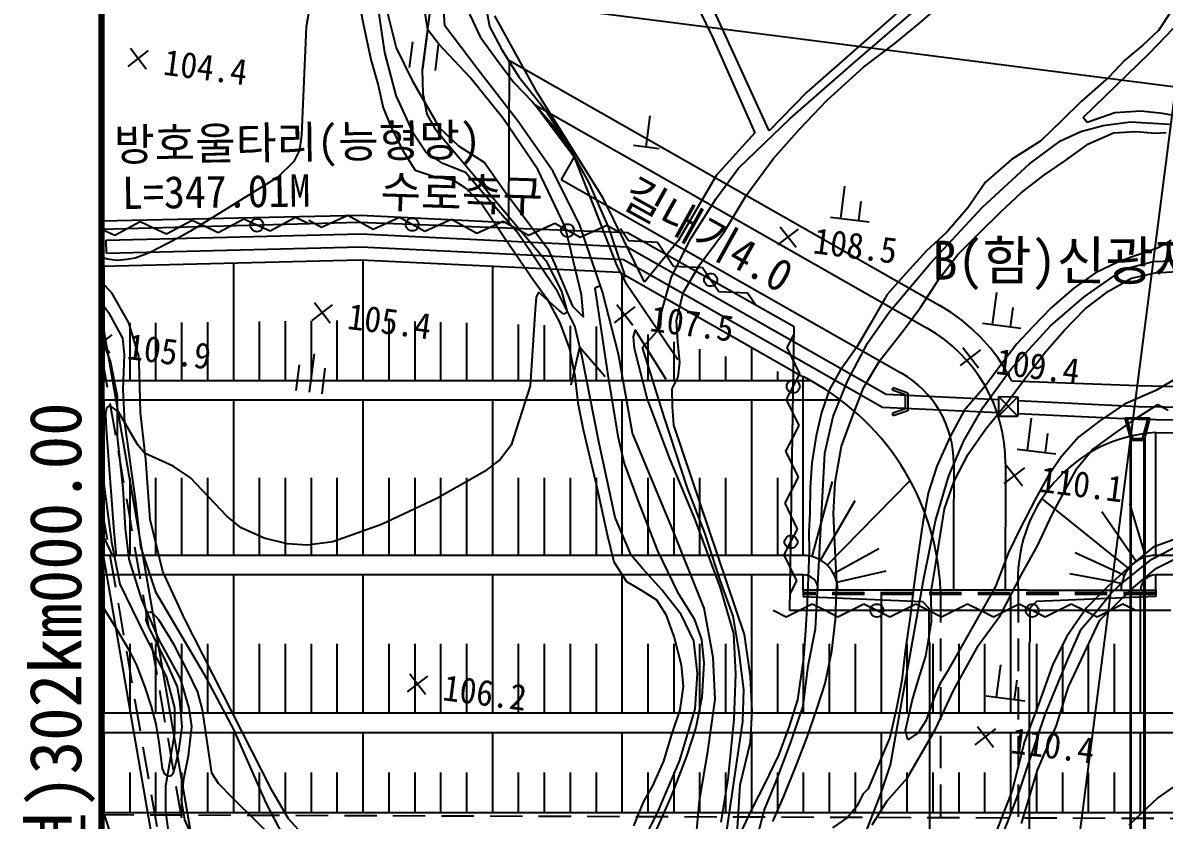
# Model space of a CAD drawing. Header units: millimetres. Extents: x 3302 to 4098, y 1103 to 1809.
# Drawn here: x 3635.6 to 3723.7, y 1482.1 to 1543.6 of the extents above; entities that cross this region are included whole.
import ezdxf
from ezdxf.enums import TextEntityAlignment as Align
from ezdxf.xclip import XClip

# ---------------------------------------------------------------- set-up
doc = ezdxf.new("R2010")
doc.units = ezdxf.units.MM
doc.header["$LTSCALE"] = 10
doc.header["$MEASUREMENT"] = 0
doc.header["$XCLIPFRAME"] = 2
doc.linetypes.add('A-CENTR01', pattern=[2, 1.25, -0.25, 0.25, -0.25])
doc.linetypes.add('HIDDEN', pattern=[0.375, 0.25, -0.125])
for name, color, linetype in [('TN-MACL', 6, 'A-CENTR01'), ('TZ-BASE', 253, 'Continuous'), ('TZ-CABL', 4, 'Continuous')]:
    doc.layers.add(name, color=color, linetype=linetype)
doc.layers.add('TX-PAPR', color=2, linetype='Continuous', plot=False)
doc.styles.add('ENG', font='GulimChe.ttf')
doc.styles.add('HANA', font='GulimChe.ttf')
doc.styles.get("Standard").update_dxf_attribs({"font": 'GulimChe.ttf'})
doc.linetypes.add('I_LINE', pattern='A,3.5,["I",Standard,S=1,R=0,X=-1,Y=-0.5],3.5', length=7)

# ---------------------------------------------------------------- blocks, each defined once
blk = doc.blocks.new('JD-FGHFFJ4HDG')
at = {"layer": 'TZ-BASE'}
for p, q in [((40.022, -270.976), (109.75, 271.654)), ((0, 73.705), (200.166, 47.984)), ((43.927, 73.623, 107.808), (47.153, 66.889, 107.808)), ((51.542, 59.665, 107.567), (45.654, 72.525, 107.567)), ((65.454, 72.323, 107.567), (54.456, 62.641, 107.567)), ((16.365, 70.993, 105), (15.798, 67.697, 105)), ((19.826, 69.829, 106.559), (20.191, 67.954, 106.559)), ((25.514, 70.22, 106), (24.747, 64.411, 106)), ((25.189, 67.473, 106.116), (24.841, 69.712, 106.116)), ((26.503, 67.761, 102.692), (26.371, 69.772, 102.692)), ((21.871, 65.723, 104.122), (21.361, 69.202, 104.122)), ((21.969, 69.161, 106.116), (22.737, 66.062, 106.116)), ((28.049, 69.437, 108.755), (29.222, 66.929, 108.755)), ((29.68, 69.131, 107), (29.949, 67.715, 107)), ((58.063, 64.89, 108), (62.681, 68.874, 108)), ((63.153, 67.974, 108.634), (64.833, 69.457, 108.634)), ((82.595, 68.92, 108.634), (81.603, 67.402, 108.634)), ((20.191, 67.954, 106.559), (20.776, 65.167, 106.559)), ((33.665, 62.576, 107.808), (30.368, 68.539, 107.808)), ((61.237, 66.395, 108.634), (63.153, 67.974, 108.634)), ((15.798, 67.697, 105), (15.441, 59.341, 105)), ((25.158, 67.413, 105.633), (24.776, 64.437, 105.633)), ((26.029, 66.357, 106.116), (25.189, 67.473, 106.116)), ((29.066, 64.375, 102.692), (26.503, 67.761, 102.692)), ((29.949, 67.715, 107), (30.865, 65.981, 107)), ((81.603, 67.402, 108.634), (80.385, 66.273, 108.634)), ((80.91, 65.661, 108.997), (82.762, 67.599, 108.997)), ((23.784, 64.565, 105.633), (24.039, 66.548, 105.633)), ((25.768, 64.31, 105.633), (26.022, 66.293, 105.633)), ((28.459, 63.77, 106.116), (26.029, 66.357, 106.116)), ((29.222, 66.929, 108.755), (30.552, 65.119, 108.755)), ((47.153, 66.889, 107.808), (50.421, 59.51, 107.808)), ((58.812, 64.582, 108.634), (61.237, 66.395, 108.634)), ((80.385, 66.273, 108.634), (79.006, 65.132, 108.634)), ((2.052, 64.636, 104.35), (3.635, 65.858, 104.35)), ((2.232, 66.039, 104.35), (3.454, 64.456, 104.35)), ((22.735, 62.388, 104.122), (21.871, 65.723, 104.122)), ((22.737, 66.062, 106.116), (23.99, 63.559, 106.116)), ((30.865, 65.981, 107), (32.215, 63.84, 107)), ((75.783, 60.683, 108.997), (80.91, 65.661, 108.997)), ((20.776, 65.167, 106.559), (21.35, 63.185, 106.559)), ((24.747, 64.411, 106), (24.799, 62.546, 106)), ((32.154, 60.377, 102.692), (29.066, 64.375, 102.692)), ((30.552, 65.119, 108.755), (31.835, 63.385, 108.755)), ((31.446, 52.585), (31.49, 65.094)), ((31.446, 52.585), (31.49, 65.094)), ((31.49, 65.094), (64.721, 46.17)), ((31.49, 65.094), (64.721, 46.17)), ((53.173, 60.625, 108), (58.063, 64.89, 108)), ((55.992, 62.015, 108.634), (58.812, 64.582, 108.634)), ((79.006, 65.132, 108.634), (77.761, 63.799, 108.634)), ((23.99, 63.559, 106.116), (26.087, 59.901, 106.116)), ((31.007, 60.626, 106.116), (28.459, 63.77, 106.116)), ((32.215, 63.84, 107), (34.28, 61.266, 107)), ((77.761, 63.799, 108.634), (75.621, 61.923, 108.634)), ((21.35, 63.185, 106.559), (21.747, 61.434, 106.559)), ((31.835, 63.385, 108.755), (33.265, 61.904, 108.755)), ((38.718, 54.467, 107.808), (33.665, 62.576, 107.808)), ((54.456, 62.641, 107.567), (51.542, 59.665, 107.567)), ((24.1, 59.407, 104.122), (22.735, 62.388, 104.122)), ((24.799, 62.546, 106), (25.123, 60.952, 106)), ((33.265, 61.904, 108.755), (34.836, 60.109, 108.755)), ((53.914, 59.82, 108.634), (55.992, 62.015, 108.634)), ((75.621, 61.923, 108.634), (74.143, 60.454, 108.634)), ((21.747, 61.434, 106.559), (22.375, 59.86, 106.559)), ((25.123, 60.952, 106), (25.719, 59.839, 106)), ((33.478, 61.661), (63.731, 44.432)), ((33.478, 61.661), (36.48, 57.649)), ((34.28, 61.266, 107), (35.851, 58.84, 107)), ((42.051, 58.439, 108.312), (42.357, 60.82, 108.312)), ((78.223, 61.044, 108.997), (76.091, 60.298, 108.997)), ((80.233, 61.175, 108.997), (78.223, 61.044, 108.997)), ((81.9, 61.001, 108.997), (80.233, 61.175, 108.997)), ((83.698, 60.674, 108.997), (81.9, 61.001, 108.997)), ((33.687, 56.682, 106.116), (31.007, 60.626, 106.116)), ((34.869, 56.516, 102.692), (32.154, 60.377, 102.692)), ((34.836, 60.109, 108.755), (36.491, 57.633, 108.755)), ((49.834, 57.428, 108), (53.173, 60.625, 108)), ((74.143, 60.454, 108.634), (72.509, 58.893, 108.634)), ((75.611, 59.611, 109), (77.336, 60.082, 109)), ((76.091, 60.298, 108.997), (75.783, 60.683, 108.997)), ((77.336, 60.082, 109), (79.442, 60.37, 109)), ((79.442, 60.37, 109), (82.459, 60.176, 109)), ((15.441, 59.341, 105), (15.284, 58.179, 105)), ((22.375, 59.86, 106.559), (23.254, 58.141, 106.559)), ((25.039, 58.015, 104.122), (24.1, 59.407, 104.122)), ((25.719, 59.839, 106), (26.841, 58.516, 106)), ((26.087, 59.901, 106.116), (27.551, 58.502, 106.116)), ((50.421, 59.51, 107.808), (47.484, 56.25, 107.808)), ((51.844, 57.504, 108.634), (53.914, 59.82, 108.634)), ((74.042, 58.887, 109), (75.611, 59.611, 109)), ((76.199, 58.65, 109.642), (78.122, 59.502, 109.642)), ((78.122, 59.502, 109.642), (79.851, 59.616, 109.642)), ((79.851, 59.616, 109.642), (81.354, 59.471, 109.642)), ((81.354, 59.471, 109.642), (82.198, 59.527, 109.642)), ((15.284, 58.179, 105), (14.844, 57.305, 105)), ((26.841, 58.516, 106), (34.29, 49.66, 106)), ((27.551, 58.502, 106.116), (29.573, 57.221, 106.116)), ((35.851, 58.84, 107), (37.588, 55.709, 107)), ((41.059, 58.567, 108.312), (43.043, 58.312, 108.312)), ((72.509, 58.893, 108.634), (70.26, 57.454, 108.634)), ((71.632, 57.126, 109), (74.042, 58.887, 109)), ((74.348, 57.318, 109.642), (76.199, 58.65, 109.642)), ((14.844, 57.305, 105), (13.619, 56.093, 105)), ((23.254, 58.141, 106.559), (24.201, 56.628, 106.559)), ((26.348, 57.131, 104.122), (25.039, 58.015, 104.122)), ((36.48, 57.649), (35.49, 55.911)), ((36.491, 57.633, 108.755), (38.284, 53.065, 108.755)), ((49.181, 56.772, 108), (49.834, 57.428, 108)), ((49.768, 54.663, 108.634), (51.844, 57.504, 108.634)), ((70.26, 57.454, 108.634), (68.235, 55.707, 108.634)), ((72.724, 56.202, 109.642), (74.348, 57.318, 109.642)), ((24.201, 56.628, 106.559), (25.605, 56.154, 106.559)), ((28.09, 56.437, 104.122), (26.348, 57.131, 104.122)), ((29.618, 54.68, 104.122), (28.09, 56.437, 104.122)), ((29.573, 57.221, 106.116), (31.087, 55.058, 106.116)), ((35.793, 52.257, 106.116), (33.687, 56.682, 106.116)), ((36.916, 52.371, 102.692), (34.869, 56.516, 102.692)), ((47.437, 54.443, 108), (49.181, 56.772, 108)), ((68.006, 53.764, 109), (71.632, 57.126, 109)), ((13.619, 56.093, 105), (6.872, 51.915, 105)), ((25.605, 56.154, 106.559), (27.159, 55.852, 106.559)), ((27.159, 55.852, 106.559), (28.129, 55.229, 106.559)), ((35.49, 55.911), (61.751, 40.956)), ((37.588, 55.709, 107), (39.113, 52.262, 107)), ((47.484, 56.25, 107.808), (44.505, 51.169, 107.808)), ((68.235, 55.707, 108.634), (66.87, 53.72, 108.634)), ((70.993, 54.878, 109.642), (72.724, 56.202, 109.642)), ((28.129, 55.229, 106.559), (29.427, 53.901, 106.559)), ((32.152, 51.736, 104.122), (29.618, 54.68, 104.122)), ((31.087, 55.058, 106.116), (34.45, 50.554, 106.116)), ((48.092, 51.888, 108.634), (49.768, 54.663, 108.634)), ((57.072, 52.906, 108.373), (57.391, 55.386, 108.373)), ((69.435, 53.403, 109.642), (70.993, 54.878, 109.642)), ((29.427, 53.901, 106.559), (31.034, 51.542, 106.559)), ((41.927, 47.973, 107.808), (38.718, 54.467, 107.808)), ((45.5, 51.356, 108), (47.437, 54.443, 108)), ((58.461, 52.727, 108.373), (58.652, 54.215, 108.373)), ((64.005, 49.455, 109), (68.006, 53.764, 109)), ((0, 52.71), (20, 53.14)), ((0, 52.71), (20, 53.14)), ((14.98, 52.959), (13.009, 51.903)), ((15.994, 52.487), (14.98, 52.959)), ((19.012, 53.127), (16.975, 52.206)), ((19.992, 52.589), (19.012, 53.127)), ((20, 53.14), (31.446, 52.585)), ((20, 53.14), (31.446, 52.585)), ((23.009, 52.971), (20.972, 52.05)), ((23.989, 52.432), (23.009, 52.971)), ((38.284, 53.065, 108.755), (39.742, 49.284, 108.755)), ((56.279, 53.008, 108.373), (59.254, 52.626, 108.373)), ((66.87, 53.72, 108.634), (65.256, 51.838, 108.634)), ((67.84, 51.846, 109.642), (69.435, 53.403, 109.642)), ((1.014, 51.569), (0, 52.041)), ((2.985, 52.625), (1.014, 51.569)), ((3.998, 52.153), (2.985, 52.625)), ((5.012, 51.681), (3.998, 52.153)), ((6.983, 52.736), (5.012, 51.681)), ((7.997, 52.264), (6.983, 52.736)), ((9.01, 51.792), (7.997, 52.264)), ((10.982, 52.847), (9.01, 51.792)), ((11.995, 52.375), (10.982, 52.847)), ((13.009, 51.903), (11.995, 52.375)), ((16.975, 52.206), (15.995, 52.745)), ((20.972, 52.05), (19.992, 52.589)), ((24.969, 51.894), (23.989, 52.432)), ((27.006, 52.815), (24.969, 51.894)), ((27.986, 52.276), (27.006, 52.815)), ((28.966, 51.737), (27.986, 52.276)), ((31.003, 52.659), (28.966, 51.737)), ((31.983, 52.12), (31.003, 52.659)), ((32.963, 51.581), (31.983, 52.12)), ((35, 52.502), (32.963, 51.581)), ((35.98, 51.963), (35, 52.502)), ((37.064, 47.01, 106.116), (35.793, 52.257, 106.116)), ((38.665, 47.235, 102.692), (36.916, 52.371, 102.692)), ((38.997, 52.346), (36.96, 51.425)), ((39.977, 51.807), (38.997, 52.346)), ((39.113, 52.262, 107), (40.416, 48.417, 107)), ((40.683, 51.166), (40.058, 52.093)), ((52.212, 50.853, 108.521), (53.795, 52.075, 108.521)), ((52.392, 52.256, 108.521), (53.615, 50.673, 108.521)), ((0.348, 51.223), (20.024, 51.711)), ((0.372, 50.223), (0.348, 51.223)), ((5.948, 51.391, 105), (3.691, 50.249, 105)), ((6.872, 51.915, 105), (5.948, 51.391, 105)), ((20.024, 51.711), (40.574, 50.714)), ((31.034, 51.542, 106.559), (32.286, 49.686, 106.559)), ((35.191, 47.25, 104.122), (32.152, 51.736, 104.122)), ((36.96, 51.425), (35.98, 51.963)), ((42.916, 51.053), (40.683, 51.166)), ((44.505, 51.169, 107.808), (41.927, 47.973, 107.808)), ((44.005, 48.383, 108), (45.5, 51.356, 108)), ((46.199, 49.342, 108.634), (48.092, 51.888, 108.634)), ((65.256, 51.838, 108.634), (63.695, 50.404, 108.634)), ((66.096, 50.116, 109.642), (67.84, 51.846, 109.642)), ((82.581, 51.193, 109.642), (81.529, 50.599, 109.642)), ((0.372, 50.223), (20.012, 50.711)), ((3.691, 50.249, 105), (2.595, 49.829, 105)), ((20.012, 50.711), (40.287, 49.727)), ((34.45, 50.554, 106.116), (34.968, 49.417, 106.116)), ((40.574, 50.714), (60.574, 39.325)), ((43.54, 50.125), (42.916, 51.053)), ((63.695, 50.404, 108.634), (62.111, 48.685, 108.634)), ((81.529, 50.599, 109.642), (79.711, 49.996, 109.642)), ((-0.068, 49.218), (20, 49.71)), ((0.448, 49.757, 105), (0, 49.881, 105)), ((1.21, 49.659, 105), (0.448, 49.757, 105)), ((1.94, 49.726, 105), (1.21, 49.659, 105)), ((2.595, 49.829, 105), (1.94, 49.726, 105)), ((10.2, 40.38), (10.2, 49.47)), ((20, 49.71), (40, 48.74)), ((20.2, 40.38), (20.2, 49.7)), ((32.286, 49.686, 106.559), (33.356, 48.14, 106.559)), ((34.29, 49.66, 106), (35.497, 47.286, 106)), ((34.968, 49.417, 106.116), (36.355, 46.115, 106.116)), ((40.287, 49.727), (60.287, 38.337)), ((44.165, 49.198), (43.54, 50.125)), ((60.805, 45.666, 109), (64.005, 49.455, 109)), ((64.646, 48.204, 109.642), (66.096, 50.116, 109.642)), ((78.451, 49.51, 109.642), (76.726, 48.711, 109.642)), ((79.711, 49.996, 109.642), (78.451, 49.51, 109.642)), ((79.216, 49.059, 110), (81.218, 49.566, 110)), ((81.218, 49.566, 110), (83.432, 49.649, 110)), ((0.2, 40.38), (0.2, 49.225)), ((30.2, 40.38), (30.2, 49.215)), ((39.742, 49.284, 108.755), (40.432, 47.997, 108.755)), ((40, 48.74), (54.153, 40.68)), ((40.2, 40.38), (40.2, 48.626)), ((46.398, 49.084), (44.165, 49.198)), ((44.888, 47.157, 108.634), (46.199, 49.342, 108.634)), ((47.023, 48.157), (46.398, 49.084)), ((62.111, 48.685, 108.634), (60.645, 47.015, 108.634)), ((76.726, 48.711, 109.642), (75.069, 47.512, 109.642)), ((75.854, 46.849, 110), (78.181, 48.466, 110)), ((78.181, 48.466, 110), (79.216, 49.059, 110)), ((79.5, 48.286, 110.186), (81.331, 48.689, 110.186)), ((81.331, 48.689, 110.186), (83.06, 48.801, 110.186)), ((0.794, 47.145, 106.559), (0, 47.981, 106.559)), ((33.356, 48.14, 106.559), (34.378, 46.713, 106.559)), ((38.511, 47.687, 107), (38.076, 47.52, 107)), ((40.416, 48.417, 107), (40.243, 48.35, 107)), ((40.432, 47.997, 108.755), (44.497, 42.003, 108.755)), ((43.228, 45.661, 108), (44.005, 48.383, 108)), ((47.647, 47.23), (47.023, 48.157)), ((63.214, 46.011, 109.642), (64.646, 48.204, 109.642)), ((77.749, 47.284, 110.186), (79.5, 48.286, 110.186)), ((2.116, 44.849, 106.559), (0.794, 47.145, 106.559)), ((33.564, 46.815, 106), (33.472, 45.858, 106)), ((33.729, 47.207, 106), (33.564, 46.815, 106)), ((35.33, 45.778, 106), (33.729, 47.207, 106)), ((34.378, 46.713, 106.559), (35.389, 44.841, 106.559)), ((36.535, 44.592, 104.122), (35.191, 47.25, 104.122)), ((35.497, 47.286, 106), (35.933, 45.683, 106)), ((37.217, 45.283, 106.116), (37.064, 47.01, 106.116)), ((38.076, 47.52, 107), (39.095, 40.803, 107)), ((39.906, 42.43, 102.692), (38.665, 47.235, 102.692)), ((44.382, 45.024, 108.634), (44.888, 47.157, 108.634)), ((49.88, 47.116), (47.647, 47.23)), ((50.505, 46.189), (49.88, 47.116)), ((60.645, 47.015, 108.634), (59.412, 44.875, 108.634)), ((68.793, 44.707, 109.863), (69.112, 47.187, 109.863)), ((73.272, 44.61, 110), (75.854, 46.849, 110)), ((75.069, 47.512, 109.642), (73.349, 46.027, 109.642)), ((75.94, 45.913, 110.186), (77.749, 47.284, 110.186)), ((0, 46.407, 104.122), (0.529, 45.634, 104.122)), ((16.254, 45.011, 105.438), (17.837, 46.233, 105.438)), ((16.434, 46.413, 105.438), (17.657, 44.83, 105.438)), ((33.472, 45.858, 106), (33.095, 39.976, 106)), ((36.355, 46.115, 106.116), (37.217, 45.283, 106.116)), ((39.605, 44.839, 107.513), (41.188, 46.062, 107.513)), ((39.785, 46.242, 107.513), (41.007, 44.659, 107.513)), ((61.877, 44.228, 109.642), (63.214, 46.011, 109.642)), ((70.181, 44.529, 109.863), (70.373, 46.017, 109.863)), ((73.349, 46.027, 109.642), (71.834, 44.475, 109.642)), ((74.314, 44.233, 110.186), (75.94, 45.913, 110.186)), ((0.529, 45.634, 104.122), (1.629, 43.646, 104.122)), ((12.2, 40.38), (12.2, 44.945)), ((14.2, 40.38), (14.2, 44.969)), ((16.2, 40.38), (16.2, 44.992)), ((18.2, 40.38), (18.2, 45.016)), ((22.2, 40.38), (22.2, 44.986)), ((35.692, 45.494, 106), (35.33, 45.778, 106)), ((35.933, 45.683, 106), (35.692, 45.494, 106)), ((43.16, 44.472, 108), (43.228, 45.661, 108)), ((44.488, 43.375, 108.634), (44.382, 45.024, 108.634)), ((59.136, 43.265, 109), (60.805, 45.666, 109)), ((91.587, 45.602, 110.186), (81.399, 39.607, 110.186)), ((-0.575, 44.091, 105.861), (0.647, 42.508, 105.861)), ((2.889, 42.274, 106.559), (2.116, 44.849, 106.559)), ((2.2, 40.38), (2.2, 44.849)), ((4.2, 40.38), (4.2, 44.849)), ((6.2, 40.38), (6.2, 44.873)), ((8.2, 40.38), (8.2, 44.897)), ((24.2, 40.38), (24.2, 44.933)), ((26.2, 40.38), (26.2, 44.879)), ((28.2, 40.38), (28.2, 44.825)), ((32.2, 40.38), (32.2, 44.718)), ((34.2, 40.38), (34.2, 44.664)), ((35.389, 44.841, 106.559), (36.126, 42.83, 106.559)), ((36.2, 40.38), (36.2, 44.61)), ((37.087, 42.327, 104.122), (36.535, 44.592, 104.122)), ((38.2, 40.38), (38.2, 44.557)), ((41.198, 44.291, 113.228), (41.032, 43.756, 113.228)), ((43.589, 40.45, 113.228), (41.198, 44.291, 113.228)), ((41.766, 42.94, 108), (43.16, 44.472, 108)), ((59.412, 44.875, 108.634), (58.286, 42.944, 108.634)), ((60.088, 41.931, 109.642), (61.877, 44.228, 109.642)), ((67.999, 44.809, 109.863), (70.975, 44.427, 109.863)), ((70.222, 41.296, 110), (73.272, 44.61, 110)), ((71.834, 44.475, 109.642), (70.664, 43.227, 109.642)), ((72.886, 42.605, 110.186), (74.314, 44.233, 110.186)), ((-0.756, 42.689, 105.861), (0.827, 43.911, 105.861)), ((0.693, 41.889, 104.948), (0, 43.718, 104.948)), ((1.629, 43.646, 104.122), (1.752, 42.361, 104.122)), ((41.032, 43.756, 113.228), (41.13, 42.873, 113.228)), ((42.2, 40.38), (42.2, 43.934)), ((44.2, 40.38), (44.2, 43.364)), ((44.634, 41.77, 108.634), (44.488, 43.375, 108.634)), ((52.941, 42.922), (53.455, 43.915)), ((57.577, 40.325, 109), (59.136, 43.265, 109)), ((70.664, 43.227, 109.642), (69.513, 41.698, 109.642)), ((1.752, 42.361, 104.122), (1.645, 39.689, 104.122)), ((16.41, 42.452, 104.444), (16.028, 39.476, 104.444)), ((36.126, 42.83, 106.559), (36.544, 40.757, 106.559)), ((36.265, 40.046, 104.122), (36.93, 42.971, 104.122)), ((36.93, 42.971, 104.122), (38.879, 40.691, 104.122)), ((38.362, 35.788, 104.122), (37.087, 42.327, 104.122)), ((40.992, 36.323, 102.692), (39.906, 42.43, 102.692)), ((41.13, 42.873, 113.228), (42.114, 38.941, 113.228)), ((43.463, 37.505, 108), (41.766, 42.94, 108)), ((46.2, 40.38), (46.2, 42.795)), ((50.2, 40.38), (50.2, 42.931)), ((53.912, 40.908), (52.941, 42.922)), ((58.286, 42.944, 108.634), (57.03, 41.166, 108.634)), ((66.309, 41.536, 109.447), (67.892, 42.758, 109.447)), ((66.49, 42.938, 109.447), (67.712, 41.355, 109.447)), ((71.361, 40.608, 110.186), (72.886, 42.605, 110.186)), ((1.236, 39.138, 104.948), (0.693, 41.889, 104.948)), ((2.933, 40.985, 106.559), (2.889, 42.274, 106.559)), ((15.036, 39.604, 104.444), (15.291, 41.588, 104.444)), ((44.504, 40.671, 108.634), (44.634, 41.77, 108.634)), ((48.2, 40.38), (48.2, 42.225)), ((58.813, 39.829, 109.642), (60.088, 41.931, 109.642)), ((69.513, 41.698, 109.642), (68.212, 39.958, 109.642)), ((3.012, 37.922, 106.559), (2.933, 40.985, 106.559)), ((17.02, 39.349, 104.444), (17.275, 41.333, 104.444)), ((36.544, 40.757, 106.559), (36.761, 38.672, 106.559)), ((39.095, 40.803, 107), (39.858, 36.086, 107)), ((44.039, 39.752, 108.634), (44.504, 40.671, 108.634)), ((52.2, 40.38), (52.2, 41.086)), ((53.397, 39.915), (53.912, 40.908)), ((54.153, 26.88), (54.153, 40.68)), ((57.03, 41.166, 108.634), (56.196, 39.698, 108.634)), ((68.052, 38.324, 110), (70.222, 41.296, 110)), ((69.763, 38.484, 110.186), (71.361, 40.608, 110.186)), ((0, 40.38), (2.383, 40.38)), ((1.645, 39.689, 104.122), (1.773, 37.114, 104.122)), ((2.383, 40.38), (54.68, 40.38)), ((33.095, 39.976, 106), (31.627, 35.403, 106)), ((44.088, 38.383, 108.634), (44.039, 39.752, 108.634)), ((52.883, 38.923), (53.397, 39.915)), ((56.196, 39.698, 108.634), (55.586, 37.922, 108.634)), ((56.487, 37.611, 109), (57.577, 40.325, 109)), ((57.917, 37.468, 109.642), (58.813, 39.829, 109.642)), ((61.049, 39.635), (61.118, 39.823)), ((62.249, 39.407), (61.118, 39.823)), ((68.212, 39.958, 109.642), (66.599, 38.076, 109.642)), ((70.267, 40.36), (80, 39.99)), ((70.267, 40.36), (80, 39.99)), ((80, 39.99), (100, 39.51)), ((80, 39.99), (100, 39.51)), ((0, 38.88), (1.831, 38.88)), ((0.2, 26.88), (0.2, 38.88)), ((1.238, 36.029, 104.948), (1.236, 39.138, 104.948)), ((1.831, 38.88), (57.044, 38.88)), ((10.2, 26.88), (10.2, 38.88)), ((20.2, 26.88), (20.2, 38.88)), ((30.2, 26.88), (30.2, 38.88)), ((40.2, 26.88), (40.2, 38.88)), ((42.114, 38.941, 113.228), (43.823, 34.408, 113.228)), ((50.2, 26.88), (50.2, 38.88)), ((53.854, 36.909), (52.883, 38.923)), ((60.574, 39.325), (69.247, 38.908)), ((62.048, 39.268), (61.049, 39.635)), ((62.048, 39.268), (62.044, 38.194)), ((62.249, 39.407), (62.244, 38.053)), ((69.248, 39.136), (69.243, 37.636)), ((70.748, 39.131), (69.243, 37.636)), ((69.248, 39.136), (70.743, 37.631)), ((69.248, 39.136), (70.748, 39.131)), ((70.748, 39.131), (70.743, 37.631)), ((70.747, 38.836), (80.062, 38.389)), ((81.399, 39.607, 110.186), (78.964, 38.56, 110.186)), ((0.387, 38.283, 106), (0.316, 37.773, 106)), ((0.638, 38.465, 106), (0.387, 38.283, 106)), ((1.312, 37.953, 106), (0.638, 38.465, 106)), ((2.772, 35.452, 106), (1.312, 37.953, 106)), ((3.411, 34.273, 106.559), (3.012, 37.922, 106.559)), ((36.761, 38.672, 106.559), (37.178, 36.599, 106.559)), ((44.182, 36.936, 108.634), (44.088, 38.383, 108.634)), ((55.586, 37.922, 108.634), (55.179, 36.118, 108.634)), ((60.287, 38.337), (69.244, 37.907)), ((62.044, 38.194), (61.043, 37.833)), ((62.244, 38.053), (61.111, 37.645)), ((66.599, 38.076, 109.642), (65.519, 36.067, 109.642)), ((66.579, 35.725, 110), (68.052, 38.324, 110)), ((68.267, 36.651, 110.186), (69.763, 38.484, 110.186)), ((78.964, 38.56, 110.186), (77.07, 37.266, 110.186)), ((79.844, 37.447, 110.609), (81.551, 38.527, 110.609)), ((80.062, 38.389), (100.033, 38.11)), ((81.551, 38.527, 110.609), (82.346, 38.094, 110.609)), ((0.316, 37.773, 106), (0.366, 36.636, 106)), ((1.773, 37.114, 104.122), (2.613, 31.031, 104.122)), ((45.245, 32.058, 108), (43.463, 37.505, 108)), ((55.829, 34.775, 109), (56.487, 37.611, 109)), ((57.128, 35.317, 109.642), (57.917, 37.468, 109.642)), ((61.043, 37.833), (61.111, 37.645)), ((69.243, 37.636), (70.743, 37.631)), ((70.744, 37.835), (80.031, 37.39)), ((71.486, 34.991, 110.085), (71.805, 37.47, 110.085)), ((77.07, 37.266, 110.186), (75.455, 36.03, 110.186)), ((78.069, 36.2, 110.609), (79.844, 37.447, 110.609)), ((79.003, 37.482), (79.43, 35.887)), ((80.932, 37.482), (79.003, 37.482)), ((79.16, 37.482), (79.588, 35.887)), ((80.031, 37.39), (100.016, 37.11)), ((80.775, 37.482), (80.348, 35.887)), ((80.932, 37.482), (80.505, 35.887)), ((0.366, 36.636, 106), (0.939, 28.759, 106)), ((37.178, 36.599, 106.559), (37.738, 34.213, 106.559)), ((43.963, 29.168, 102.692), (40.992, 36.323, 102.692)), ((49.639, 20.776, 108.634), (44.182, 36.936, 108.634)), ((53.34, 35.916), (53.854, 36.909)), ((66.9, 34.704, 110.186), (68.267, 36.651, 110.186)), ((72.875, 34.812, 110.085), (73.066, 36.3, 110.085)), ((76.45, 35.004, 110.609), (78.069, 36.2, 110.609)), ((81.393, 36.37), (100, 36.11)), ((81.393, 26.88), (81.393, 36.37)), ((1.659, 32.059, 104.948), (1.238, 36.029, 104.948)), ((3.325, 34.784, 106), (2.772, 35.452, 106)), ((31.627, 35.403, 106), (30.769, 34.276, 106)), ((39.64, 29.814, 104.122), (38.362, 35.788, 104.122)), ((39.858, 36.086, 107), (40.356, 33.969, 107)), ((52.825, 34.923), (53.34, 35.916)), ((55.179, 36.118, 108.634), (54.83, 34.037, 108.634)), ((56.624, 32.539, 109.642), (57.128, 35.317, 109.642)), ((65.519, 36.067, 109.642), (64.497, 33.78, 109.642)), ((65.411, 33.023, 110), (66.579, 35.725, 110)), ((75.455, 36.03, 110.186), (74.099, 34.528, 110.186)), ((79.398, 35.887), (79.398, -30.094)), ((80.538, 35.887), (79.398, 35.887)), ((80.538, 35.887), (79.398, 35.887)), ((80.538, 35.811), (79.398, 35.811)), ((80.538, 35.755), (79.398, 35.755)), ((79.468, 35.887), (79.468, -30.094)), ((80.468, 35.887), (80.468, -30.094)), ((80.538, 35.887), (80.538, -30.094)), ((5.529, 33.759, 106), (3.325, 34.784, 106)), ((43.823, 34.408, 113.228), (45.789, 29.651, 113.228)), ((53.797, 32.909), (52.825, 34.923)), ((55.127, 21.2, 109), (55.829, 34.775, 109)), ((65.825, 32.615, 110.186), (66.9, 34.704, 110.186)), ((70.693, 35.093, 110.085), (73.668, 34.71, 110.085)), ((74.099, 34.528, 110.186), (73.106, 33.05, 110.186)), ((75.291, 33.596, 110.609), (76.45, 35.004, 110.609)), ((3.754, 29.652, 106.559), (3.411, 34.273, 106.559)), ((6.878, 32.871, 106), (5.529, 33.759, 106)), ((30.769, 34.276, 106), (29.558, 33.369, 106)), ((37.738, 34.213, 106.559), (38.18, 32.385, 106.559)), ((40.356, 33.969, 107), (41.368, 31.188, 107)), ((54.83, 34.037, 108.634), (54.714, 32.091, 108.634)), ((64.497, 33.78, 109.642), (63.827, 31.676, 109.642)), ((65.792, 33.976), (65.773, 28.472)), ((69.69, 32.428, 110.072), (71.273, 33.651, 110.072)), ((69.792, 33.962), (69.758, 24.2)), ((69.871, 33.831, 110.072), (71.093, 32.248, 110.072)), ((74.39, 31.922, 110.609), (75.291, 33.596, 110.609)), ((0, 33.461, 108.768), (0.185, 32.367, 108.768)), ((2.2, 26.88), (2.2, 32.88)), ((4.2, 26.88), (4.2, 32.88)), ((6.2, 26.88), (6.2, 32.88)), ((9.676, 29.913, 106), (6.878, 32.871, 106)), ((8.2, 26.88), (8.2, 32.88)), ((12.2, 26.88), (12.2, 32.88)), ((14.2, 26.88), (14.2, 32.88)), ((16.2, 26.88), (16.2, 32.88)), ((18.2, 26.88), (18.2, 32.88)), ((22.2, 26.88), (22.2, 32.88)), ((24.2, 26.88), (24.2, 32.88)), ((29.558, 33.369, 106), (25.887, 31.27, 106)), ((26.2, 26.88), (26.2, 32.88)), ((28.2, 26.88), (28.2, 32.88)), ((32.2, 26.88), (32.2, 32.88)), ((34.2, 26.88), (34.2, 32.88)), ((36.2, 26.88), (36.2, 32.88)), ((38.2, 26.88), (38.2, 32.88)), ((42.2, 26.88), (42.2, 32.88)), ((44.2, 26.88), (44.2, 32.88)), ((46.2, 26.88), (46.2, 32.88)), ((48.2, 26.88), (48.2, 32.88)), ((52.2, 26.88), (52.2, 32.88)), ((53.282, 31.916), (53.797, 32.909)), ((64.384, 29.537, 110), (65.411, 33.023, 110)), ((65.077, 30.466, 110.186), (65.825, 32.615, 110.186)), ((73.106, 33.05, 110.186), (72.093, 31.247, 110.186)), ((0.185, 32.367, 108.768), (0.758, 27.921, 108.768)), ((1.861, 28.963, 104.948), (1.659, 32.059, 104.948)), ((38.18, 32.385, 106.559), (39.041, 28.483, 106.559)), ((46.591, 28.549, 108), (45.245, 32.058, 108)), ((52.768, 30.924), (53.282, 31.916)), ((54.714, 32.091, 108.634), (54.68, 30.15, 108.634)), ((56.5, 30.108, 109.642), (56.624, 32.539, 109.642)), ((73.383, 30.039, 110.609), (74.39, 31.922, 110.609)), ((2.613, 31.031, 104.122), (3.003, 27.543, 104.122)), ((25.887, 31.27, 106), (21.6, 29.262, 106)), ((41.368, 31.188, 107), (42.912, 27.226, 107)), ((53.739, 28.909), (52.768, 30.924)), ((63.827, 31.676, 109.642), (63.409, 29.428, 109.642)), ((72.093, 31.247, 110.186), (70.91, 28.949, 110.186)), ((54.68, 30.15, 108.634), (54.614, 28.693, 108.634)), ((56.646, 27.25, 109.642), (56.5, 30.108, 109.642)), ((64.759, 28.547, 110.186), (65.077, 30.466, 110.186)), ((72.248, 27.623, 110.609), (73.383, 30.039, 110.609)), ((4.742, 25.638, 106.559), (3.754, 29.652, 106.559)), ((10.773, 29, 106), (9.676, 29.913, 106)), ((21.6, 29.262, 106), (17.855, 27.939, 106)), ((40.88, 26.908, 104.122), (39.64, 29.814, 104.122)), ((46.519, 22.794, 102.692), (43.963, 29.168, 102.692)), ((45.789, 29.651, 113.228), (47.748, 24.368, 113.228)), ((63.409, 29.428, 109.642), (63.043, 26.982, 109.642)), ((63.472, 25.09, 110), (64.384, 29.537, 110)), ((0.193, 28.258, 106), (0, 28.709, 106)), ((0.674, 27.275, 106), (0.193, 28.258, 106)), ((0.939, 28.759, 106), (1.111, 27.093, 106)), ((2.136, 26.599, 104.948), (1.861, 28.963, 104.948)), ((12.56, 28.215, 106), (10.773, 29, 106)), ((14.335, 27.777, 106), (12.56, 28.215, 106)), ((39.041, 28.483, 106.559), (39.541, 26.376, 106.559)), ((47.758, 24.978, 108), (46.591, 28.549, 108)), ((53.225, 27.917), (53.739, 28.909)), ((54.614, 28.693, 108.634), (54.63, 27.2, 108.634)), ((64.393, 26.1, 110.186), (64.759, 28.547, 110.186)), ((65.773, 28.472), (65.773, 24.2)), ((70.91, 28.949, 110.186), (70.02, 27.114, 110.186)), ((83.861, 28.503, 110.609), (81.179, 27.52, 110.609)), ((0.758, 27.921, 108.768), (1.415, 24.654, 108.768)), ((3.003, 27.543, 104.122), (4.159, 24.066, 104.122)), ((15.885, 27.657, 106), (14.335, 27.777, 106)), ((17.855, 27.939, 106), (15.885, 27.657, 106)), ((52.71, 26.924), (53.225, 27.917)), ((71.02, 25.403, 110.609), (72.248, 27.623, 110.609)), ((81.179, 27.52, 110.609), (79.494, 26.118, 110.609)), ((81.079, 26.576, 111), (83.312, 27.758, 111)), ((54.153, 26.88), (0, 26.88)), ((0.853, 26.875, 106), (0.674, 27.275, 106)), ((1.007, 26.772, 106), (0.853, 26.875, 106)), ((1.103, 26.864, 106), (1.007, 26.772, 106)), ((1.111, 27.093, 106), (1.103, 26.864, 106)), ((3.107, 23.472, 104.948), (2.136, 26.599, 104.948)), ((41.798, 25.837, 104.122), (40.88, 26.908, 104.122)), ((42.912, 27.226, 107), (44.47, 24.032, 107)), ((53.681, 24.91), (52.71, 26.924)), ((54.63, 27.2, 108.634), (54.561, 25.176, 108.634)), ((56.768, 24.755, 109.642), (56.646, 27.25, 109.642)), ((63.043, 26.982, 109.642), (62.718, 24.538, 109.642)), ((70.02, 27.114, 110.186), (69.022, 24.465, 110.186)), ((78.589, 24.572, 111), (81.079, 26.576, 111)), ((200.093, 26.88), (81.393, 26.88)), ((81.447, 25.882, 111.354), (83.754, 27.041, 111.354)), ((6.437, 21.953, 106.559), (4.742, 25.638, 106.559)), ((39.541, 26.376, 106.559), (40.529, 24.866, 106.559)), ((43.235, 24.235, 104.122), (41.798, 25.837, 104.122)), ((64.039, 24.099, 110.186), (64.393, 26.1, 110.186)), ((79.494, 26.118, 110.609), (77.701, 24.506, 110.609)), ((79.531, 24.303, 111.354), (81.447, 25.882, 111.354)), ((54.153, 25.38), (0, 25.38)), ((0.2, 14.71), (0.2, 25.38)), ((10.2, 14.71), (10.2, 25.38)), ((20.2, 14.71), (20.2, 25.38)), ((30.2, 14.71), (30.2, 25.38)), ((40.2, 14.71), (40.2, 25.38)), ((40.529, 24.866, 106.559), (41.704, 24.175, 106.559)), ((48.769, 22.197, 108), (47.758, 24.978, 108)), ((50.2, 14.71), (50.2, 25.38)), ((53.167, 23.917), (53.681, 24.91)), ((54.153, 24.2), (54.153, 25.38)), ((54.561, 25.176, 108.634), (54.486, 23.233, 108.634)), ((56.67, 21.922, 109.642), (56.768, 24.755, 109.642)), ((60.913, 10.717, 110), (63.472, 25.09, 110)), ((69.408, 22.269, 110.609), (71.02, 25.403, 110.609)), ((200.087, 25.38), (81.393, 25.38)), ((81.393, 24.2), (81.393, 25.38)), ((1.415, 24.654, 108.768), (3.327, 20.741, 108.768)), ((4.159, 24.066, 104.122), (7.884, 17.727, 104.122)), ((41.704, 24.175, 106.559), (42.842, 23.441, 106.559)), ((44.734, 22.314, 104.122), (43.235, 24.235, 104.122)), ((44.47, 24.032, 107), (45.747, 21.986, 107)), ((47.748, 24.368, 113.228), (48.786, 20.842, 113.228)), ((54.153, 24.2), (54.153, 23.7)), ((64.073, 24.2), (54.153, 24.2)), ((60.2, 14.71), (60.2, 23.85)), ((62.718, 24.538, 109.642), (62.431, 22.136, 109.642)), ((64.074, 21.718, 110.186), (64.039, 24.099, 110.186)), ((71.473, 24.2), (64.073, 24.2)), ((69.022, 24.465, 110.186), (65.293, 17.882, 110.186)), ((70.2, 14.71), (70.2, 23.85)), ((71.473, 24.2), (81.393, 24.2)), ((77.701, 24.506, 110.609), (76.034, 22.823, 110.609)), ((76.999, 22.767, 111), (77.89, 23.91, 111)), ((77.065, 21.881, 111.354), (79.531, 24.303, 111.354)), ((77.89, 23.91, 111), (78.589, 24.572, 111)), ((80.2, 14.71), (80.2, 23.85)), ((81.393, 24.2), (81.393, 23.7)), ((1.126, 21.261, 107), (0, 23.085, 107)), ((4.44, 20.37, 104.948), (3.107, 23.472, 104.948)), ((42.842, 23.441, 106.559), (43.562, 22.318, 106.559)), ((54.852, 23.12), (52.851, 22.12)), ((54.153, 23.7), (63.374, 23.321)), ((54.486, 23.233, 108.634), (54.343, 21.083, 108.634)), ((55.851, 22.62), (54.852, 23.12)), ((58.852, 23.119), (56.851, 22.119)), ((59.851, 22.619), (58.852, 23.119)), ((62.852, 23.118), (60.851, 22.118)), ((63.851, 22.618), (62.852, 23.118)), ((63.374, 23.321), (63.873, 22.8)), ((66.852, 23.117), (64.851, 22.117)), ((67.851, 22.617), (66.852, 23.117)), ((70.852, 23.116), (68.851, 22.116)), ((71.851, 22.616), (70.852, 23.116)), ((72.173, 23.321), (71.673, 22.8)), ((81.393, 23.7), (72.173, 23.321)), ((74.852, 23.115), (72.851, 22.115)), ((75.851, 22.615), (74.852, 23.115)), ((78.852, 23.114), (76.851, 22.115)), ((79.851, 22.614), (78.852, 23.114)), ((3.431, 22.244, 107), (3.421, 21.888, 107)), ((3.493, 22.451, 107), (3.431, 22.244, 107)), ((3.748, 22.489, 107), (3.493, 22.451, 107)), ((3.985, 22.387, 107), (3.748, 22.489, 107)), ((4.423, 21.902, 107), (3.985, 22.387, 107)), ((43.562, 22.318, 106.559), (44.203, 20.542, 106.559)), ((45.714, 20.277, 104.122), (44.734, 22.314, 104.122)), ((47.211, 19.002, 102.692), (46.519, 22.794, 102.692)), ((49.202, 19.575, 108), (48.769, 22.197, 108)), ((52.851, 22.12), (51.851, 22.62)), ((56.851, 22.119), (55.851, 22.62)), ((60.851, 22.118), (59.851, 22.619)), ((62.431, 22.136, 109.642), (62.039, 19.487, 109.642)), ((64.851, 22.117), (63.851, 22.618)), ((67.703, 19.937, 110.609), (69.408, 22.269, 110.609)), ((68.851, 22.116), (67.851, 22.617)), ((72.851, 22.115), (71.851, 22.616)), ((76.034, 22.823, 110.609), (74.485, 20.581, 110.609)), ((75.628, 21.186, 111), (76.999, 22.767, 111)), ((76.851, 22.115), (75.851, 22.615)), ((2.206, 19.431, 107), (1.126, 21.261, 107)), ((3.421, 21.888, 107), (3.551, 21.514, 107)), ((3.551, 21.514, 107), (5.054, 18.463, 107)), ((5.604, 19.964, 107), (4.423, 21.902, 107)), ((7.827, 19.218, 106.559), (6.437, 21.953, 106.559)), ((45.747, 21.986, 107), (46.31, 20.374, 107)), ((54.558, 18.358, 109), (55.127, 21.2, 109)), ((56.386, 19.481, 109.642), (56.67, 21.922, 109.642)), ((63.638, 19.107, 110.186), (64.074, 21.718, 110.186)), ((74.656, 18.975, 111), (75.628, 21.186, 111)), ((74.657, 16.717, 111.354), (77.065, 21.881, 111.354)), ((3.327, 20.741, 108.768), (4.989, 17.538, 108.768)), ((6.09, 17.368, 104.948), (4.44, 20.37, 104.948)), ((44.203, 20.542, 106.559), (44.744, 18.438, 106.559)), ((46.001, 17.752, 104.122), (45.714, 20.277, 104.122)), ((46.31, 20.374, 107), (46.504, 18.553, 107)), ((48.786, 20.842, 113.228), (48.952, 17.703, 113.228)), ((50.093, 17.535, 108.634), (49.639, 20.776, 108.634)), ((54.343, 21.083, 108.634), (54.2, 18.934, 108.634)), ((74.485, 20.581, 110.609), (73.416, 18.412, 110.609)), ((2.2, 14.71), (2.2, 20.045)), ((2.723, 18.405, 107), (2.206, 19.431, 107)), ((4.2, 14.71), (4.2, 20.045)), ((6.692, 17.859, 107), (5.604, 19.964, 107)), ((6.2, 14.71), (6.2, 20.045)), ((8.2, 14.71), (8.2, 20.045)), ((12.2, 14.71), (12.2, 20.045)), ((14.2, 14.71), (14.2, 20.045)), ((16.2, 14.71), (16.2, 20.045)), ((18.2, 14.71), (18.2, 20.045)), ((22.2, 14.71), (22.2, 20.045)), ((24.2, 14.71), (24.2, 20.045)), ((26.2, 14.71), (26.2, 20.045)), ((28.2, 14.71), (28.2, 20.045)), ((32.2, 14.71), (32.2, 20.045)), ((34.2, 14.71), (34.2, 20.045)), ((36.2, 14.71), (36.2, 20.045)), ((38.2, 14.71), (38.2, 20.045)), ((42.2, 14.71), (42.2, 20.045)), ((44.2, 14.71), (44.2, 20.045)), ((46.2, 14.71), (46.2, 20.045)), ((48.2, 14.71), (48.2, 20.045)), ((49.582, 16.532, 108), (49.202, 19.575, 108)), ((52.2, 14.71), (52.2, 20.045)), ((54.2, 14.71), (54.2, 20.045)), ((55.862, 16.983, 109.642), (56.386, 19.481, 109.642)), ((56.2, 14.71), (56.2, 20.045)), ((58.2, 14.71), (58.2, 20.045)), ((62.039, 19.487, 109.642), (61.783, 17.208, 109.642)), ((62.2, 14.71), (62.2, 20.045)), ((63.873, 20.2), (63.923, 20.15)), ((63.923, 20.15), (63.923, -16.95)), ((64.2, 14.71), (64.2, 20.045)), ((65.787, 16.5, 110.609), (67.703, 19.937, 110.609)), ((66.2, 14.71), (66.2, 20.045)), ((68.2, 14.71), (68.2, 20.045)), ((71.673, 20.2), (71.623, 20.15)), ((71.623, 20.15), (71.623, -16.95)), ((72.2, 14.71), (72.2, 20.045)), ((74.2, 14.71), (74.2, 20.045)), ((76.2, 14.71), (76.2, 20.045)), ((78.2, 14.71), (78.2, 20.045)), ((13.155, 8.743, 106.559), (7.827, 19.218, 106.559)), ((46.504, 18.553, 107), (46.337, 15.923, 107)), ((47.383, 15.743, 102.692), (47.211, 19.002, 102.692)), ((54.2, 18.934, 108.634), (53.725, 15.713, 108.634)), ((63.036, 17.209, 110.186), (63.638, 19.107, 110.186)), ((72.866, 14.671, 111), (74.656, 18.975, 111)), ((3.363, 16.715, 107), (2.723, 18.405, 107)), ((5.054, 18.463, 107), (5.83, 16.719, 107)), ((7.431, 16.324, 107), (6.692, 17.859, 107)), ((7.884, 17.727, 104.122), (10.183, 13.435, 104.122)), ((23.798, 17.74, 106.224), (25.02, 16.157, 106.224)), ((44.744, 18.438, 106.559), (44.894, 16.751, 106.559)), ((45.817, 14.995, 104.122), (46.001, 17.752, 104.122)), ((48.952, 17.703, 113.228), (48.815, 14.222, 113.228)), ((54.156, 15.227, 109), (54.558, 18.358, 109)), ((65.293, 17.882, 110.186), (64.708, 16.955, 110.186)), ((69.096, 15.937, 110.085), (69.415, 18.417, 110.085)), ((73.416, 18.412, 110.609), (72.358, 15.435, 110.609)), ((4.989, 17.538, 108.768), (5.632, 15.117, 108.768)), ((6.765, 15.07, 104.948), (6.09, 17.368, 104.948)), ((23.618, 16.337, 106.224), (25.201, 17.56, 106.224)), ((44.894, 16.751, 106.559), (44.648, 14.959, 106.559)), ((50.228, 14.839, 108.634), (50.093, 17.535, 108.634)), ((55.225, 15.003, 109.642), (55.862, 16.983, 109.642)), ((61.783, 17.208, 109.642), (61.358, 15.08, 109.642)), ((62.572, 15.644, 110.186), (63.036, 17.209, 110.186)), ((64.708, 16.955, 110.186), (64.358, 16.124, 110.186)), ((70.485, 15.758, 110.085), (70.676, 17.246, 110.085)), ((3.851, 15.223, 107), (3.363, 16.715, 107)), ((5.83, 16.719, 107), (6.02, 15.695, 107)), ((7.78, 14.956, 107), (7.431, 16.324, 107)), ((46.337, 15.923, 107), (45.866, 13.589, 107)), ((49.52, 14.06, 108), (49.582, 16.532, 108)), ((64.358, 16.124, 110.186), (63.642, 14.099, 110.186)), ((64.371, 13.46, 110.609), (65.787, 16.5, 110.609)), ((68.303, 16.039, 110.085), (71.279, 15.657, 110.085)), ((73.72, 13.748, 111.354), (74.657, 16.717, 111.354)), ((4.211, 13.855, 107), (3.851, 15.223, 107)), ((5.632, 15.117, 108.768), (5.637, 13.179, 108.768)), ((6.02, 15.695, 107), (6.185, 13.637, 107)), ((6.977, 13.671, 104.948), (6.765, 15.07, 104.948)), ((44.624, 11.001, 104.122), (45.817, 14.995, 104.122)), ((46.796, 11.748, 102.692), (47.383, 15.743, 102.692)), ((53.725, 15.713, 108.634), (53.089, 13.693, 108.634)), ((53.167, 12.295, 109), (54.156, 15.227, 109)), ((54.477, 12.855, 109.642), (55.225, 15.003, 109.642)), ((61.358, 15.08, 109.642), (60.858, 12.828, 109.642)), ((62.076, 13.351, 110.186), (62.572, 15.644, 110.186)), ((72.358, 15.435, 110.609), (71.257, 12.497, 110.609)), ((0, 14.71), (200.05, 14.71)), ((8.511, 10.063, 107), (7.78, 14.956, 107)), ((44.648, 14.959, 106.559), (43.97, 12.976, 106.559)), ((48.815, 14.222, 113.228), (48.35, 9.587, 113.228)), ((50.102, 12.448, 108.634), (50.228, 14.839, 108.634)), ((63.642, 14.099, 110.186), (63.056, 13.172, 110.186)), ((71.534, 10.719, 111), (72.866, 14.671, 111)), ((4.457, 12.43, 107), (4.211, 13.855, 107)), ((6.185, 13.637, 107), (5.945, 11.774, 107)), ((6.723, 11.392, 104.948), (6.977, 13.671, 104.948)), ((10.183, 13.435, 104.122), (12.692, 7.784, 104.122)), ((45.866, 13.589, 107), (45.153, 11.371, 107)), ((48.917, 10.032, 108), (49.52, 14.06, 108)), ((53.089, 13.693, 108.634), (52.266, 11.459, 108.634)), ((62.244, 12.635, 110.186), (62.076, 13.351, 110.186)), ((62.195, 9.684, 110.609), (64.371, 13.46, 110.609)), ((67.454, 12.254, 110.394), (69.037, 13.476, 110.394)), ((67.634, 13.657, 110.394), (68.856, 12.074, 110.394)), ((72.249, 10.3, 111.354), (73.72, 13.748, 111.354)), ((0, 13.21), (200.045, 13.21)), ((0.2, 7), (0.2, 13.21)), ((4.701, 10.433, 107), (4.457, 12.43, 107)), ((5.637, 13.179, 108.768), (5.345, 11.464, 108.768)), ((10.2, 7), (10.2, 13.21)), ((20.2, 7), (20.2, 13.21)), ((30.2, 7), (30.2, 13.21)), ((40.2, 7), (40.2, 13.21)), ((43.97, 12.976, 106.559), (43.373, 10.999, 106.559)), ((49.306, 9.166, 108.634), (50.102, 12.448, 108.634)), ((50.2, 7), (50.2, 13.21)), ((53.649, 10.701, 109.642), (54.477, 12.855, 109.642)), ((60.858, 12.828, 109.642), (59.181, 8.841, 109.642)), ((60.2, 7), (60.2, 13.21)), ((63.056, 13.172, 110.186), (62.244, 12.635, 110.186)), ((70.2, 7), (70.2, 13.21)), ((71.257, 12.497, 110.609), (70.293, 8.719, 110.609)), ((80.2, 7), (80.2, 13.21)), ((5.345, 11.464, 108.768), (4.937, 9.055, 108.768)), ((5.945, 11.774, 107), (5.695, 10.663, 107)), ((46.156, 7.951, 102.692), (46.796, 11.748, 102.692)), ((52.266, 11.459, 108.634), (51.164, 9.166, 108.634)), ((52.057, 9.378, 109), (53.167, 12.295, 109)), ((5.695, 10.663, 107), (5.504, 10.008, 107)), ((6.353, 9.632, 104.948), (6.723, 11.392, 104.948)), ((43.373, 10.999, 106.559), (42.528, 9.086, 106.559)), ((42.978, 7.138, 104.122), (44.624, 11.001, 104.122)), ((45.153, 11.371, 107), (44.099, 8.622, 107)), ((52.64, 8.212, 109.642), (53.649, 10.701, 109.642)), ((60.151, 8.459, 110), (60.913, 10.717, 110)), ((70.85, 8.609, 111), (71.534, 10.719, 111)), ((2.2, 7), (2.2, 10.105)), ((4.2, 7), (4.2, 10.105)), ((4.893, 9.98, 107), (4.701, 10.433, 107)), ((5.191, 9.799, 107), (4.893, 9.98, 107)), ((5.376, 9.846, 107), (5.191, 9.799, 107)), ((5.504, 10.008, 107), (5.376, 9.846, 107)), ((6.2, 7), (6.2, 10.105)), ((8.2, 7), (8.2, 10.105)), ((9.02, 9.27, 107), (8.511, 10.063, 107)), ((12.2, 7), (12.2, 10.105)), ((14.2, 7), (14.2, 10.105)), ((16.2, 7), (16.2, 10.105)), ((18.2, 7), (18.2, 10.105)), ((22.2, 7), (22.2, 10.105)), ((24.2, 7), (24.2, 10.105)), ((26.2, 7), (26.2, 10.105)), ((28.2, 7), (28.2, 10.105)), ((32.2, 7), (32.2, 10.105)), ((34.2, 7), (34.2, 10.105)), ((36.2, 7), (36.2, 10.105)), ((38.2, 7), (38.2, 10.105)), ((42.2, 7), (42.2, 10.105)), ((44.2, 7), (44.2, 10.105)), ((46.2, 7), (46.2, 10.105)), ((48.174, 4.91, 108), (48.917, 10.032, 108)), ((48.2, 7), (48.2, 10.105)), ((52.2, 7), (52.2, 10.105)), ((54.2, 7), (54.2, 10.105)), ((56.2, 7), (56.2, 10.105)), ((58.2, 7), (58.2, 10.105)), ((62.2, 7), (62.2, 10.105)), ((64.2, 7), (64.2, 10.105)), ((66.2, 7), (66.2, 10.105)), ((68.2, 7), (68.2, 10.105)), ((71.023, 6.183, 111.354), (72.249, 10.3, 111.354)), ((72.2, 7), (72.2, 10.105)), ((74.2, 7), (74.2, 10.105)), ((76.2, 7), (76.2, 10.105)), ((78.2, 7), (78.2, 10.105)), ((4.937, 9.055, 108.768), (4.942, 7.117, 108.768)), ((6.177, 8.005, 104.948), (6.353, 9.632, 104.948)), ((10.127, 8.135, 107), (9.02, 9.27, 107)), ((42.528, 9.086, 106.559), (41.841, 7.871, 106.559)), ((48.35, 9.587, 113.228), (47.799, 6.281, 113.228)), ((49.164, 7.017, 108.634), (49.306, 9.166, 108.634)), ((51.164, 9.166, 108.634), (50.267, 7.452, 108.634)), ((51.161, 7.168, 109), (52.057, 9.378, 109)), ((59.181, 8.841, 109.642), (58.761, 8.45, 109.642)), ((60.653, 7.928, 110.609), (62.195, 9.684, 110.609)), ((83.523, 9.542, 111.354), (81.554, 8.162, 111.354)), ((6.44, 6.447, 104.948), (6.177, 8.005, 104.948)), ((21.668, -3.213, 107), (10.127, 8.135, 107)), ((14.429, 6.525, 106.559), (13.155, 8.743, 106.559)), ((43.882, 8.045, 107), (40.968, 1.595, 107)), ((44.099, 8.622, 107), (43.882, 8.045, 107)), ((45.875, 4.823, 102.692), (46.156, 7.951, 102.692)), ((51.833, 6.343, 109.642), (52.64, 8.212, 109.642)), ((57.597, 1.848, 110), (60.151, 8.459, 110)), ((58.761, 8.45, 109.642), (58.337, 7.535, 109.642)), ((70.293, 8.719, 110.911), (67.63, 1.882, 110.911)), ((70.031, 6.515, 111), (70.85, 8.609, 111)), ((81.554, 8.162, 111.354), (79.311, 6.037, 111.354)), ((0, 7.464, 108), (4.547, -6.234, 108)), ((4.942, 7.117, 108.768), (5.189, 5.195, 108.768)), ((12.692, 7.784, 104.122), (13.988, 5.244, 104.122)), ((41.841, 7.871, 106.559), (41.074, 6.004, 106.559)), ((41.517, 4.175, 104.122), (42.978, 7.138, 104.122)), ((50.267, 7.452, 108.634), (49.449, 5.743, 108.634)), ((50.673, 5.272, 109), (51.161, 7.168, 109)), ((58.337, 7.535, 109.642), (57.588, 6.638, 109.642)), ((59.483, 6.075, 110.609), (60.653, 7.928, 110.609)), ((200.023, 7), (0, 7)), ((7.103, 4.957, 104.948), (6.44, 6.447, 104.948)), ((15.69, 5.154, 106.559), (14.429, 6.525, 106.559)), ((49.051, 5.031, 108.634), (49.164, 7.017, 108.634)), ((57.588, 6.638, 109.642), (56.429, 5.835, 109.642)), ((68.411, 2.464, 111), (70.031, 6.515, 111))]:
    blk.add_line(p, q, dxfattribs=at)
at = {"layer": 'TZ-BASE', "ltscale": 0.2}
for p, q in [((19.852, 52.594), (0, 52.041)), ((40.608, 51.782), (19.852, 52.594)), ((53.464, 44.516), (40.608, 51.782)), ((53.148, 22.62), (53.464, 44.516)), ((82.544, 22.613), (53.148, 22.62))]:
    blk.add_line(p, q, dxfattribs=at)
at = {"layer": 'TZ-BASE', "linetype": 'Continuous'}
for p, q in [((0.084, 50.883), (0, 49.963)), ((0.084, 50.883), (0, 50.869)), ((0, 45.264), (14.48, -38.57)), ((0, 27.638), (11.524, -39.08)), ((63.873, 22.8), (63.873, 20.2)), ((71.673, 22.8), (71.673, 20.2))]:
    blk.add_line(p, q, dxfattribs=at)
at = {"layer": 'TZ-BASE', "linetype": 'HIDDEN'}
for p, q in [((0, 42.326), (13.987, -38.655)), ((0, 30.576), (12.017, -38.995)), ((81.393, 24), (54.153, 24)), ((81.393, 23.85), (54.153, 23.85)), ((64.773, 24.2), (64.773, -21)), ((70.773, 24.2), (70.773, -21))]:
    blk.add_line(p, q, dxfattribs=at)
at = {"layer": 'TZ-BASE', "linetype": 'I_LINE'}
for p, q in [((56.026, 26.117), (62.42, 32.66)), ((54.855, 26.787), (56.43, 32.595)), ((55.505, 26.514), (58.19, 31.109)), ((79.303, 25.878), (72.597, 31.264)), ((80.625, 26.767), (79.389, 30.894)), ((79.871, 26.406), (77.215, 30.254)), ((56.503, 25.489), (60.013, 27.415)), ((78.96, 25.325), (75.166, 27.079)), ((56.764, 24.804), (60.563, 25.681)), ((78.76, 24.699), (74.752, 25.46))]:
    blk.add_line(p, q, dxfattribs=at)
at = {"layer": 'TZ-BASE'}
for centre in [(11.995, 52.375), (23.989, 52.432), (35.98, 51.963), (47.023, 48.157), (53.397, 39.915), (53.225, 27.917), (59.851, 22.619), (71.851, 22.616)]:
    blk.add_circle(centre, 0.5, dxfattribs=at)
for radius, start in [(14, 26.9998), (14, 26.9998), (12, 359.7997), (8, 359.7997)]:
    blk.add_arc((57.792, 34.004), radius, start, 60.33849, dxfattribs=at)
at = {"layer": 'TZ-BASE', "linetype": 'I_LINE'}
for centre, radius, start, end in [((45.378, 23.363), 19.414, 2.47152, 63.12598), ((82.086, 25.048), 11.344, 93.49944, 184.28458), ((54.153, 24.2), 2.68, 359.99978, 90), ((81.393, 24.2), 2.68, 90, 179.99978), ((54.153, 24.2), 1.18, 359.99978, 90), ((81.393, 24.2), 1.18, 90, 179.99978)]:
    blk.add_arc(centre, radius, start, end, dxfattribs=at)
at = {"layer": 'TZ-BASE'}
for s, height, rotation, style, p in [('104.4', 2, 352.67756, 'ENG', (4.699, 64, 104.35)), ('방호울타리(능형망)', 2.5, 0.76533, 'HANA', (0.97, 57.35)), ('수로측구', 2.5, 358.16408, 'HANA', (21.5, 53.755)), ('L=347.01M', 2.5, 0.76533, 'HANA', (1.599, 53.625)), ('길내기4.0', 2.5, 330.97096, 'HANA', (39.968, 54.004)), ('108.5', 2, 352.67756, 'ENG', (54.86, 50.217, 108.521)), ('B(함)신광제2 6.0X1', 3, 359.7997, 'HANA', (64.14, 48.181)), ('105.4', 2, 352.67756, 'ENG', (18.902, 44.375, 105.438)), ('107.5', 2, 352.67756, 'ENG', (42.252, 44.204, 107.513)), ('105.9', 2, 352.67756, 'ENG', (1.892, 42.053, 105.861)), ('109.4', 2, 352.67756, 'ENG', (68.957, 40.9, 109.448)), ('110.1', 2, 352.67756, 'ENG', (72.338, 31.793, 110.072)), ('106.2', 2, 352.67756, 'ENG', (26.265, 15.702, 106.224)), ('110.4', 2, 352.67756, 'ENG', (70.101, 11.618, 110.394))]:
    blk.add_text(s, height=height, rotation=rotation, dxfattribs=dict(at, style=style)).set_placement(p)

msp = doc.modelspace()

# ---------------------------------------------------------------- linework, layer by layer
at = {"layer": 'TN-MACL', "const_width": 0.5}
msp.add_lwpolyline([(3641.685, 1550.634), (3641.685, 1400.634)], dxfattribs=at)
at = {"layer": 'TX-PAPR', "flags": 128}
msp.add_lwpolyline([(3641.685, 1400.634), (3841.421, 1400.634), (3841.945, 1550.634), (3641.685, 1550.634), (3641.685, 1400.634)], dxfattribs=at)
at = {"layer": 'TZ-CABL', "linetype": 'HIDDEN'}
msp.add_lwpolyline([(3641.678, 1482.498), (3743.841, 1482.141)], dxfattribs=at)

# ---------------------------------------------------------------- block references
at = {"layer": 'TZ-BASE'}
ref = msp.add_blockref('JD-FGHFFJ4HDG', (3641.685, 1475.634), dxfattribs=at)
XClip(ref).set_block_clipping_path([(0.0000000329, -75), (199.7365117409, -74.9999999125), (200.2608951615, 75.0000000877), (-0.0000000329, 75)])

# ---------------------------------------------------------------- texts
at = {"layer": 'TN-MACL'}
msp.add_text('MATCH LINE 서기(현)302㎞000.00', height=4, rotation=90, dxfattribs=at).set_placement((3638.119, 1475.634), align=Align.MIDDLE_CENTER)

doc.saveas('drawing.dxf')
